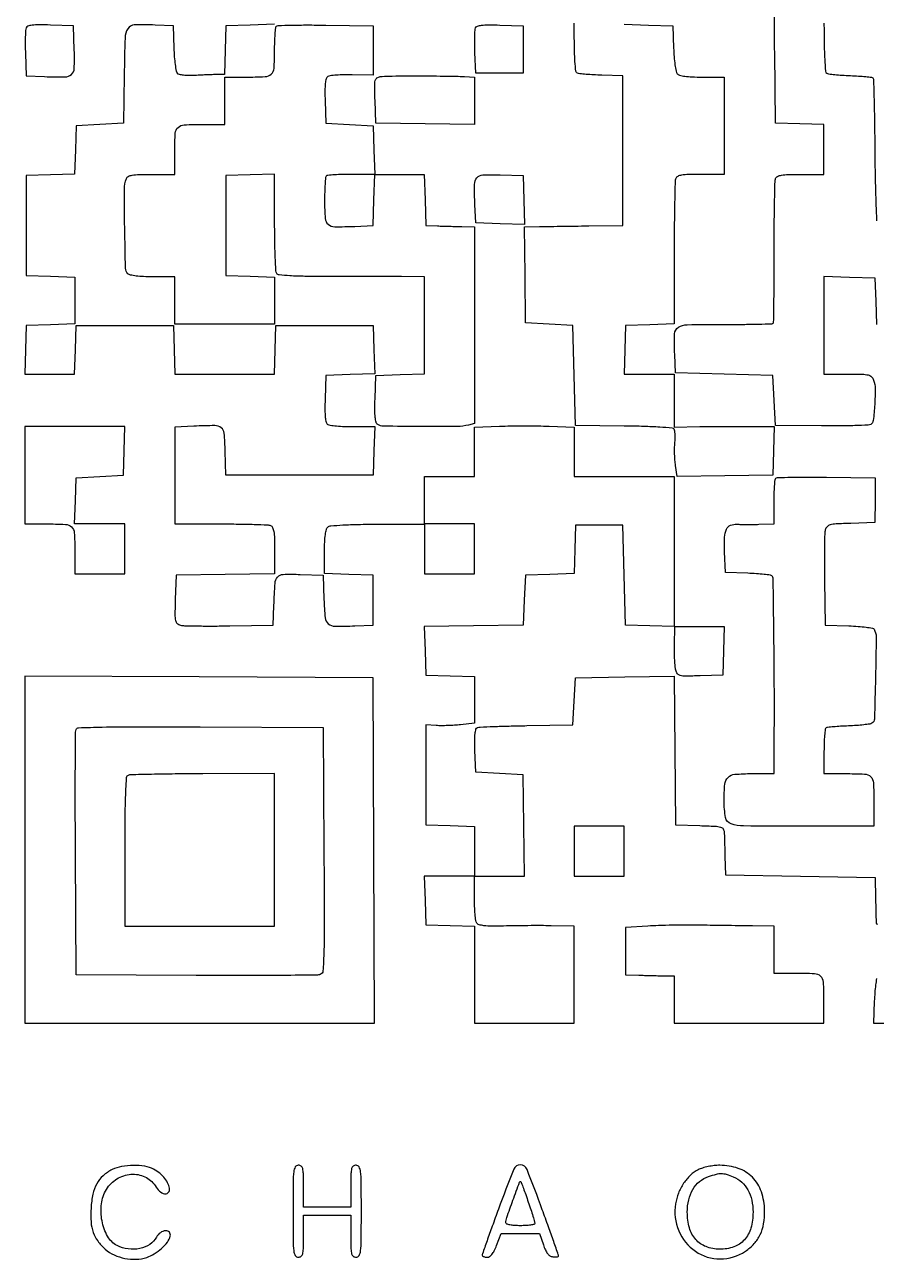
# Model space of a CAD drawing. Extents: x 156 to 936, y 100 to 969.
# Drawn here: x 155.9 to 479.9, y 100.2 to 569.9 of the extents above; entities that cross this region are included whole.
import ezdxf

# ---------------------------------------------------------------- set-up
doc = ezdxf.new("R2010")
doc.units = 0

msp = doc.modelspace()

# ---------------------------------------------------------------- linework, layer by layer
for points in [[(480.078945, 455.925993), (479.789473, 464.712997), (479.5, 473.5), (469.75, 473.786212), (460, 474.072424), (460, 455.536212), (460, 437), (469.024751, 437, -0.005007), (474.557002, 436.944602, -0.051258), (476.827334, 436.665195, -0.137058), (478.053609, 435.999573, -0.114237), (478.860891, 434.75, -0.084968), (479.460263, 431.390889, -0.017981), (479.287613, 425.421002, -0.012177), (478.749721, 419.408363, -0.229835), (477.7633, 417.853711, -0.129139), (476.806954, 417.561314, -0.002661), (471.766247, 417.387133, -0.006053), (465.837498, 417.285667, -0.004014), (459.03198, 417.306239), (441.5, 417.5), (441, 427), (440.5, 436.5), (422, 437), (403.5, 437.5), (403.199088, 444.479083, -0.019547), (403.167531, 452.366633, -0.253399), (404.606496, 454.814472, -0.132308), (407.970451, 455.781499, -0.004321), (422.118491, 455.897394, 0.002275), (429.090632, 455.925987, 0.003658), (435.033759, 456.020895, 0.000759), (440.245895, 456.150195, 0.192081), (440.662589, 456.329256, 0.194773), (440.842005, 456.752825, 0.000364), (440.958881, 464.435831, 0.00253), (441.040554, 473.10177, 0.001555), (441.053364, 483.308231, -0.002138), (441.078264, 493.593389, -0.003266), (441.196292, 502.514447, -0.001168), (441.366074, 510.19609, -0.085702), (441.609057, 511.423601, -0.193183), (442.34719, 512.219001, -0.069257), (443.850783, 512.688679, -0.034383), (446.436255, 512.936955, -0.006749), (451.106989, 513), (460, 513), (460, 522.462474), (460, 531.924948), (450.75, 532.212474), (441.5, 532.5), (441.236333, 559.493192, -0.001712), (441.170118, 569.930257, -0.002665), (441.191788, 578.926321, -0.000769)], [(251, 570.075052), (241.75, 569.787526), (232.5, 569.5), (232.212474, 560.25), (231.924948, 551), (229.212474, 550.964218, 0.00522), (227.790899, 550.93062, 0.001524), (225.604808, 550.849439, 0.001531), (223.144226, 550.743004, 0.00164), (220.740064, 550.623727, -0.016644), (218.3314, 550.576588, -0.027569), (216.303801, 550.716388, -0.030265), (214.755511, 551.005293, -0.159606), (214.03374, 551.459346, -0.13141), (213.647459, 552.298508, -0.010373), (213.279087, 554.746937, -0.013527), (212.975153, 557.730038, -0.009936), (212.793676, 561.049836), (212.5, 569.5), (205.520917, 569.800912, 0.019946), (197.62696, 569.826198, 0.250509), (195.134323, 568.373752, 0.130715), (194.109225, 564.967537, 0.004357), (193.772507, 550.736597), (193.5, 532.5), (184.5, 532), (175.5, 531.5), (175.212964, 522.287036), (174.925929, 513.074071), (165.712964, 512.787036), (156.5, 512.5), (156.5, 493.5), (156.5, 474.5), (165.75, 474.212474), (175, 473.924948), (175, 465), (175, 456.075052), (165.75, 455.787526), (156.5, 455.5), (156.212474, 446.25), (155.924948, 437), (165.424948, 437), (174.924948, 437), (175.212474, 446.25), (175.5, 455.5), (194, 455.5), (212.5, 455.5), (212.787526, 446.25), (213.075052, 437), (232, 437), (250.924948, 437), (251.212474, 446.25), (251.5, 455.5), (270, 455.5), (288.5, 455.5), (288.787023, 446.288016), (289.074046, 437.076031), (279.787023, 436.788016), (270.5, 436.5), (270.208654, 427.58457, 0.007874), (270.136581, 423.325344, 0.025891), (270.278743, 420.518036, 0.03736), (270.608404, 418.675579, 0.190691), (271.208654, 417.849883, 0.110589), (272.107413, 417.52683, 0.009469), (274.555128, 417.266784, 0.012148), (277.519159, 417.080958, 0.009118), (280.787526, 417.015313), (289.075052, 417), (288.787526, 407.75), (288.5, 398.5), (260.5, 398.5), (232.5, 398.5), (232.213926, 407.640319, 0.01399), (231.8069, 414.500116, 0.205492), (230.688048, 416.584758, 0.172296), (228.31466, 417.402029, 0.009277), (220.25, 417.174833), (213, 416.835882), (213, 398.417941), (213, 380), (230.418213, 380, -0.003244), (237.207024, 379.955951, -0.00474), (243.184475, 379.821697, -0.002396), (248.244542, 379.635772, -0.081401), (249.418213, 379.393011, -0.192203), (250.216846, 378.654681, -0.069982), (250.688316, 377.157648, -0.034601), (250.936965, 374.580732, -0.006755), (251, 369.915076), (251, 361.044131), (232.25, 360.772065), (213.5, 360.5), (213.21285, 351.278376, 0.00416), (213.079288, 345.423524, 0.054076), (213.282581, 343.256995, 0.166055), (213.929199, 342.155201, 0.117853), (215.21285, 341.492861, 0.05373), (216.781122, 341.280854, 0.003049), (221.675025, 341.178483, 0.004642), (227.513002, 341.146189, 0.003387), (234, 341.214485), (250.5, 341.5), (250.75303, 349, -0.008062), (251.174048, 357.439007, -0.161069), (252.131127, 359.798383, -0.21244), (254.224343, 360.802761, -0.015449), (260.778718, 360.788514), (269.5, 360.5), (269.787398, 351.259666, 0.015844), (270.223546, 344.321238, 0.194277), (271.421808, 342.009645, 0.177046), (273.942653, 341.065605, 0.012739), (281.520917, 341.199088), (288.5, 341.5), (288.5, 351), (288.5, 360.5), (279.25, 360.787526), (270, 361.075052), (270, 369.415081, -0.010095), (270.075455, 373.152089, -0.023703), (270.320133, 375.932544, -0.028695), (270.705797, 377.910725, -0.158342), (271.27854, 378.816205, -0.15395), (272.427395, 379.284722, -0.006257), (276.951528, 379.598333, -0.009408), (282.787933, 379.819519, -0.004522), (290.27854, 379.894572), (308, 379.911845), (308, 370.455923), (308, 361), (317.5, 361), (327, 361), (327, 370.5), (327, 380), (317.5, 380), (308, 380), (308, 389), (308, 398), (317.5, 398), (327, 398), (327, 407.43138), (327, 416.86276), (336.5, 417.18138, -0.005281), (340.82474, 417.280715, -0.003101), (346, 417.312811, -0.003101), (351.17526, 417.280715, -0.005281), (355.5, 417.18138), (365, 416.86276), (365, 407.43138), (365, 398), (384, 398), (403, 398), (403, 369.462474), (403, 340.924948), (393.75, 341.212474), (384.5, 341.5), (384, 360.5), (383.5, 379.5), (374.5, 379.5), (365.5, 379.5), (365.212964, 370.287036), (364.925929, 361.074071), (355.712964, 360.787036), (346.5, 360.5), (346, 351), (345.5, 341.5), (326.712768, 341.227798), (307.925536, 340.955596), (308.212768, 331.727798), (308.5, 322.5), (317.75, 322.212474), (327, 321.924948), (327, 313.034431), (327, 304.143913), (321.75, 303.587224, -0.01032), (319.447713, 303.391054, -0.007392), (316.867188, 303.263016, -0.007469), (314.404672, 303.214117, -0.015885), (312.5, 303.265268), (308.5, 303.5), (308.5, 284.5), (308.5, 265.5), (317.75, 265.212474), (327, 264.924948), (327, 255.462474), (327, 246), (317.462474, 246), (307.924948, 246), (308.212474, 236.75), (308.5, 227.5), (317.75, 227.212474), (327, 226.924948), (327, 208.462474), (327, 190), (346, 190), (365, 190), (365, 208.5), (365, 227), (356.25, 227.122144, 0.003161), (352.223834, 227.152891, 0.001758), (347.315837, 227.142088, 0.001753), (342.348323, 227.096273, 0.002836), (338.123063, 227.018516, -0.007207), (333.532694, 226.974178, -0.026256), (330.624046, 227.140898, -0.040433), (328.757572, 227.500978, -0.18574), (327.888375, 228.146372, -0.108865), (327.550601, 229.077688, -0.010099), (327.278091, 231.525809, -0.012622), (327.083802, 234.491543, -0.00958), (327.015313, 237.75), (327, 246), (336.521593, 246), (346.043186, 246), (345.771593, 265.25), (345.5, 284.5), (336.5, 285), (327.5, 285.5), (327.209303, 293.765768, -0.008118), (327.134067, 297.742152, -0.029143), (327.275078, 300.276361, -0.045641), (327.606901, 301.871682, -0.233845), (328.209303, 302.510935, -0.077734), (329.190392, 302.7103, -0.001567), (334.261483, 302.924368, -0.00367), (340.200322, 303.112777, -0.002453), (347, 303.245167), (364.5, 303.5), (365, 312.5), (365.5, 321.5), (384.234389, 321.772008), (402.968779, 322.044016), (403.234389, 293.772008), (403.5, 265.5), (412.75, 265.212474, -0.004264), (418.52062, 264.983824, -0.0536), (420.673065, 264.646992, -0.178504), (421.657551, 263.950658, -0.144638), (422.060483, 262.712474, -0.000042), (422.095045, 261.444269, -0.000008), (422.15887, 259.093664, -0.000008), (422.233491, 256.342202, -0.000008), (422.310483, 253.5), (422.5, 246.5), (451, 246), (479.5, 245.5), (479.624366, 237.5, 0.001227), (479.681162, 234.344677, 0.001642), (479.749104, 231.482812, 0.001136), (479.819428, 229.082853, 0.017153), (479.874366, 228.25, 0.296724), (480.347016, 227.661997, 0.042744)], [(384, 570.075052), (393.25, 569.787526), (402.5, 569.5), (402.793676, 561.049836, 0.011302), (402.984907, 557.718637, 0.014976), (403.317974, 554.700081, 0.012295), (403.728174, 552.227989, 0.126595), (404.166121, 551.299836, 0.156365), (405.086773, 550.712511, 0.030268), (407.047251, 550.320981, 0.024242), (409.828796, 550.07522, 0.009913), (413.622445, 550), (422, 550), (422, 531.5), (422, 513), (413.106989, 513, 0.00673), (408.428287, 512.937024, 0.034532), (405.845898, 512.688469, 0.06988), (404.346128, 512.217093, 0.192406), (403.606989, 511.418213, 0.085334), (403.362032, 510.185457, 0.001143), (403.178303, 502.404873, 0.003223), (403.043914, 493.372285, 0.002108), (403, 482.955738), (403, 456.075052), (393.75, 455.787526), (384.5, 455.5), (384.212474, 446.25), (383.924948, 437), (393.462474, 437), (403, 437), (403, 426.920433), (403, 416.840866), (412.75, 417.011535, -0.002071), (417.156524, 417.070418, -0.00126), (422.364148, 417.10531, -0.001263), (427.527858, 417.11385, -0.002234), (431.787526, 417.091103), (441.075052, 417), (440.787526, 407.75), (440.5, 398.5), (422.308688, 398.267237), (404.117376, 398.034474), (403.511939, 402.267237, -0.017805), (403.305945, 404.194762, -0.01059), (403.191268, 406.501159, -0.010593), (403.174388, 408.808084, -0.01796), (403.270482, 410.736709, 0.015348), (403.363894, 412.433154, 0.018584), (403.343413, 414.026813, 0.017439), (403.230821, 415.349965, 0.10888), (403.007638, 415.987642, 0.237964), (402.276621, 416.435817, 0.004147), (397.499057, 416.792177, 0.008805), (391.527767, 417.082299, 0.004358), (383.940406, 417.250933), (365.5, 417.5), (365, 436.5), (364.5, 455.5), (355.5, 456), (346.5, 456.5), (346.276588, 474.75), (346.053177, 493), (351.776588, 493.124356, -0.001646), (354.820884, 493.180473, -0.000447), (359.637498, 493.249091, -0.000452), (365.103129, 493.317126, -0.00047), (370.5, 493.374356), (383.5, 493.5), (383.5, 522), (383.5, 550.5), (375.500425, 550.738782, -0.005109), (372.345277, 550.865239, -0.006814), (369.483412, 551.048373, -0.004939), (367.097166, 551.257488, -0.067382), (366.250425, 551.457397, -0.278031), (365.608065, 552.281618, -0.013496), (365.273342, 555.883292, -0.013231), (365.058025, 561.37089, -0.003189), (365, 570.468615)], [(460, 570.559017, 0.004119), (460.064464, 562.733903, 0.009374), (460.272608, 556.827138, 0.005004), (460.566081, 552.246334, 0.240279), (461.030665, 551.481048, 0.106757), (461.774448, 551.21722, 0.00665), (464.107676, 550.948052, 0.009591), (466.919918, 550.715873, 0.006955), (470.058278, 550.561085, -0.00615), (473.162421, 550.412997, -0.009222), (475.866861, 550.200493, -0.004771), (478.131929, 549.958574, -0.168944), (478.602424, 549.73091, -0.191433), (478.827721, 549.208416, -0.000538), (479.04275, 541.459655, -0.003064), (479.223274, 532.671794, -0.001895), (479.332999, 522.341855, 0.002807), (479.462197, 511.96174, 0.004361), (479.701977, 503.010772, 0.001413), (479.998267, 495.284288, 0.132858)], [(479.973551, 206.98644, 0.008128), (479.633714, 204.599036, 0.012276), (479.341183, 201.70073, 0.008543), (479.147384, 198.417236), (478.794768, 190), (497.897384, 190)]]:
    msp.add_lwpolyline(points, format="xyb")
for points in [[(156.440516, 568.705582, 0.079567), (156.246163, 567.782919, 0.006236), (156.154586, 565.263749, 0.008368), (156.133034, 562.240092, 0.006302), (156.206869, 558.916411), (156.5, 550.5), (163.479083, 550.199088, 0.012183), (171.224292, 550.054051, 0.182581), (173.703073, 551.006436, 0.205359), (174.781971, 553.311888, 0.015937), (174.78715, 560.278376), (174.5, 569.5), (165.733647, 569.789171, 0.007134), (161.346429, 569.871248, 0.030138), (158.721288, 569.72456, 0.052692), (157.127629, 569.365906, 0.223026)], [(288.5, 560.095459), (288.5, 550.690918), (280.5, 550.86316, 0.010182), (277.341681, 550.866835, 0.013491), (274.470153, 550.734133, 0.010831), (272.102809, 550.508981, 0.117243), (271.206902, 550.182048, 0.183151), (270.611628, 549.357301, 0.038873), (270.279608, 547.585001, 0.027005), (270.136336, 544.909049, 0.008578), (270.206902, 540.914347), (270.5, 532.5), (279.5, 532), (288.5, 531.5), (288.787526, 522.25), (289.075052, 513), (298.501314, 513), (307.927576, 513), (308.213788, 503.25), (308.5, 493.5), (313, 493.366274, 0.00043), (315.065665, 493.306666, 0.000242), (317.573438, 493.237674, 0.000241), (320.104954, 493.170478, 0.000395), (322.25, 493.116274), (327, 493), (327, 455.616631), (327, 418.233263), (324.75, 417.630286, -0.063736), (320.482259, 417.052624, -0.003399), (306.762831, 417.04658, -0.001866), (292.418985, 417.191296, -0.138762), (290.208654, 417.849883, -0.190691), (289.608404, 418.675579, -0.03736), (289.278743, 420.518036, -0.025891), (289.136581, 423.325344, -0.007874), (289.208654, 427.58457), (289.5, 436.5), (298.75, 436.787526), (308, 437.075052), (308, 455.537526), (308, 474), (299.25, 474.091325, 0.001631), (294.64293, 474.124384, 0.000466), (287.496075, 474.145701, 0.000469), (279.430725, 474.154678, 0.000498), (271.523871, 474.148192, -0.003378), (262.54563, 474.192546, -0.011738), (256.745732, 474.396616, -0.010316), (252.751539, 474.713927, -0.230081), (251.789184, 475.306867, -0.129884), (251.483927, 476.266469, -0.00249), (251.248954, 481.521478, -0.005851), (251.076102, 487.692794, -0.003865), (251.015313, 494.787526), (251, 513.075052), (241.75, 512.787526), (232.5, 512.5), (232.5, 493.5), (232.5, 474.5), (241.75, 474.212474), (251, 473.924948), (251, 464.962474), (251, 456), (232, 456), (213, 456), (213, 465), (213, 474), (204.7, 474, -0.011084), (201.171507, 474.07823, -0.020332), (198.306878, 474.322289, -0.021091), (196.139671, 474.689458, -0.144849), (195.2, 475.2, -0.192327), (194.300733, 477.295436, -0.00225), (193.980903, 492.616753, -0.003894), (193.854456, 507.347604, -0.09206), (194.606989, 511.418213, -0.192406), (195.346128, 512.217093, -0.06988), (196.845898, 512.688469, -0.034532), (199.428287, 512.937024, -0.00673), (204.106989, 513), (213, 513), (213, 521.893011, -0.014768), (213.199638, 528.650479, -0.195511), (214.252746, 530.85745, -0.175208), (216.599988, 531.829247, -0.01141), (224.081787, 532), (232, 532), (232, 541), (232, 550), (239.918213, 550, 0.011297), (247.389349, 550.168831, 0.173192), (249.740124, 551.130104, 0.19709), (250.797015, 553.315513, 0.015316), (251, 559.940322, -0.007357), (251.049934, 563.334024, -0.010894), (251.202246, 566.305549, -0.006313), (251.414237, 568.775347, -0.173497), (251.688496, 569.355163, -0.19128), (252.321579, 569.628369, -0.001798), (257.480314, 569.761564, -0.0057), (263.465536, 569.826322, -0.003617), (270.438496, 569.77183), (288.5, 569.5)], [(345.5, 560.5), (345.5, 551.5), (336.5, 551.5), (327.5, 551.5), (327.205027, 559.411609, -0.006757), (327.130652, 562.542211, -0.008847), (327.151984, 565.403842, -0.006825), (327.2445, 567.787219, -0.078651), (327.438673, 568.700781, -0.222283), (328.127059, 569.364206, -0.05328), (329.715903, 569.724548, -0.030281), (332.338027, 569.871594, -0.007113), (336.733647, 569.789171), (345.5, 569.5)], [(323.25, 550.193898), (327, 550), (327, 540.977935), (327, 531.955869), (308.25, 532.227935), (289.5, 532.5), (289.212154, 541.17549, -0.004299), (289.076355, 546.7018, -0.058727), (289.279503, 548.699356, -0.187562), (289.927992, 549.668973, -0.117941), (291.212154, 550.17549, -0.033793), (294.285195, 550.401277, -0.001302), (305.702399, 550.437567, -0.002398), (316.758314, 550.390904, -0.010662)], [(270.666667, 512.333333, 0.174651), (270.400823, 511.768035, 0.005892), (270.195833, 509.273305, 0.010497), (270.048334, 506.278272, 0.007054), (270, 502.852385, 0.017196), (270.227681, 496.234048, 0.203824), (271.36783, 493.994587, 0.17452), (273.862632, 493.07774, 0.011994), (281.5, 493.210375), (288.5, 493.5), (288.786212, 503.25), (289.072424, 513), (280.202879, 513, 0.00701), (276.755805, 512.951668, 0.010439), (273.742929, 512.804167, 0.005832), (271.232528, 512.599218, 0.174818)], [(345.788029, 503.211971), (346.076058, 493.923942), (336.788029, 494.211971), (327.5, 494.5), (327.199088, 501.479083, -0.011928), (327.050889, 509.182645, -0.176334), (327.972515, 511.678754, -0.210428), (330.215167, 512.770984, -0.017872), (336.778718, 512.788514), (345.5, 512.5)], [(156, 398.5), (156, 380), (163.918213, 380, -0.01141), (171.400012, 379.829247, -0.175208), (173.747254, 378.85745, -0.195511), (174.800362, 376.650479, -0.014768), (175, 369.893011), (175, 361), (184.5, 361), (194, 361), (194, 370.5), (194, 380), (184.461067, 380), (174.922134, 380), (175.211067, 388.75), (175.5, 397.5), (184.5, 398), (193.5, 398.5), (193.787526, 407.75), (194.075052, 417), (175.037526, 417), (156, 417)], [(479.449252, 389), (479.398505, 380.5), (470.208918, 380.212602, 0.004934), (464.622755, 379.982699, 0.050139), (462.329823, 379.633355, 0.140166), (461.148946, 378.94161, 0.130974), (460.474489, 377.712602, 0.054259), (460.269234, 376.178779, 0.002775), (460.173465, 371.156202, 0.004399), (460.145241, 365.173302, 0.003173), (460.214823, 358.5), (460.5, 341.5), (469.467001, 341.207902, -0.01023), (472.947989, 341.023158, -0.015224), (475.982224, 340.706676, -0.010221), (478.450922, 340.321401, -0.213656), (479.054524, 339.911779, -0.142161), (479.845178, 337.067599, -0.002717), (479.586517, 321.59839, -0.001816), (479.177743, 305.748574, -0.252097), (478.262437, 304.162195, -0.101803), (477.4332, 303.858873, -0.008415), (475.143358, 303.557339, -0.010978), (472.373959, 303.301427, -0.008242), (469.317332, 303.137105, 0.005439), (466.289872, 302.991365, 0.007804), (463.611623, 302.791231, 0.004601), (461.371422, 302.567826, 0.111705), (460.781816, 302.365155, 0.228591), (460.470393, 301.876889, 0.00773), (460.229659, 299.544364, 0.013193), (460.0566, 296.710834, 0.008654), (460, 293.440983), (460, 285), (467.918213, 285, -0.011759), (475.429085, 284.823337, -0.18106), (477.767356, 283.820169, -0.19079), (478.809647, 281.54893, -0.013298), (479, 274.393011), (479, 265), (451.106989, 265, -0.002011), (429.393227, 265.087341, -0.078161), (424.638287, 265.874462, -0.274916), (422.568456, 268.262374, -0.044426), (422, 274.647529, -0.02206), (422.278407, 280.954711, -0.178335), (423.494981, 283.530946, -0.174873), (426.105026, 284.729252, -0.021044), (432.535184, 285), (441, 285), (441.061264, 293.75, 0.002369), (441.112289, 316.285203, 0.002586), (440.944984, 338.170543, 0.000315), (440.66333, 359.116618, 0.195257), (440.20973, 360.19027, 0.163565), (439.610981, 360.487769, 0.006786), (437.205333, 360.785917, 0.01115), (434.301404, 361.04048, 0.007624), (430.994391, 361.205609), (422.5, 361.5), (422.206229, 369.344796, -0.018394), (422.202579, 374.993754, -0.096095), (422.901685, 378.010269, -0.191329), (424.416442, 379.48901, -0.118002), (426.907977, 379.892014, 0.013563), (428.279858, 379.826893, 0.003794), (430.427656, 379.799571, 0.003824), (432.858479, 379.805688, 0.004014), (435.25, 379.8492), (441, 380), (441, 388.333333, -0.007696), (441.04992, 391.576333, -0.011335), (441.202112, 394.420862, -0.006792), (441.414279, 396.779695, -0.1722), (441.68804, 397.354707, -0.191525), (442.322139, 397.627996, -0.001706), (447.626545, 397.76092, -0.005549), (453.77322, 397.825731, -0.003516), (460.93804, 397.771374), (479.5, 397.5)], [(421.787526, 331.75), (421.5, 322.5), (412.867749, 322.212784, -0.004428), (407.30207, 322.076932, -0.061481), (405.306749, 322.291774, -0.179789), (404.276146, 322.975632, -0.096112), (403.619779, 324.378787, -0.039716), (403.387474, 325.76097, -0.008481), (403.216603, 328.192296, -0.008815), (403.115828, 331.024, -0.008291), (403.111891, 333.916002), (403.219723, 341), (412.647387, 341), (422.075052, 341)], [(269.759817, 255.860756, -0.000764), (269.87272, 227.927169, -0.00799), (269.718396, 216.469094, -0.011301), (269.378632, 209.947145, -0.290193), (268.367296, 208.58745, -0.089452), (267.032792, 208.333595, -0.000479), (253.803136, 208.219928, -0.002086), (238.709184, 208.167691, -0.00132), (221.107479, 208.226694), (175.5, 208.5), (175.239372, 254.5, -0.000997), (175.174287, 272.225103, -0.001596), (175.197198, 287.357597, -0.000282), (175.267665, 300.72814, -0.090314), (175.461789, 301.759906, -0.301449), (176.45055, 302.464468, -0.003096), (185.402033, 302.70934, -0.005599), (198.68089, 302.841585, -0.001079), (222.722417, 302.759906), (269.5, 302.5)], [(195.25, 284.337719, 0.286605), (194.579791, 283.416621, 0.006896), (194.265434, 277.906228, 0.008864), (194.055066, 269.647433, 0.001935), (194, 255.416667), (194, 227), (222.5, 227), (251, 227), (251, 256), (251, 285), (223.75, 284.921053, 0.001717), (213.21496, 284.854351, 0.002675), (204.1375, 284.717133, 0.000767), (196.247198, 284.543529, 0.090243)], [(393, 227), (384.5, 226.5), (384.5, 217.5), (384.5, 208.5), (389.5, 208.322748, 0.001267), (391.723852, 208.249553, 0.000837), (394.279688, 208.176195, 0.000842), (396.76447, 208.113227, 0.001634), (398.75, 208.072748), (403, 208), (403, 199), (403, 190), (431.5, 190), (460, 190), (460, 198.893011, 0.014768), (459.800362, 205.650479, 0.195511), (458.747254, 207.85745, 0.175208), (456.400012, 208.829247, 0.01141), (448.918213, 209), (441, 209), (441, 218), (441, 227), (432.75, 227.067112, -0.000782), (428.778847, 227.105632, -0.000348), (423.545312, 227.168233, -0.000345), (418.006198, 227.242168, -0.000466), (413, 227.317112, 0.004602), (407.975841, 227.350763, 0.003337), (402.38125, 227.299402, 0.003371), (397.069451, 227.179359, 0.007355)], [(189.218183, 134.336917, 0.068137), (185.772392, 132.00976, 0.084121), (183.360299, 128.983169, 0.073303), (181.864302, 124.992974, 0.038997), (181.155963, 119.75438, 0.029607), (181.170735, 114.385745, 0.067834), (181.962521, 110.427095, 0.078269), (183.691491, 107.1785, 0.051283), (186.58103, 104.062998, 0.072627), (189.939306, 101.884136, 0.05888), (194.028668, 100.561063, 0.058582), (198.336186, 100.22328, 0.070115), (202.337233, 100.946282, 0.05824), (205.23142, 102.291605, 0.045628), (208.005351, 104.368424, 0.047441), (210.19635, 106.757726, 0.098199), (211.296736, 109.02672, 0.241995), (210.968983, 110.498728, 0.243699), (209.583261, 111.082596, 0.137735), (207.569448, 110.340513, 0.113634), (206.059115, 108.610457, -0.126671), (203.54869, 105.879764, -0.092203), (199.719162, 104.298827, -0.085228), (195.291648, 104.132334, -0.086412), (191.085185, 105.455949, -0.14687), (187.46892, 108.954848, -0.080768), (185.344835, 114.791005, -0.076965), (185.121461, 121.312885, -0.10744), (187.025635, 126.810176, -0.118626), (191.004823, 130.803238, -0.118824), (196.362526, 132.545783, -0.126954), (201.653529, 131.612222, -0.146413), (205.5, 128.252445, 0.063133), (207.211017, 126.171595, 0.124263), (209.068932, 125.134143, 0.251676), (210.400826, 125.447548, 0.214863), (211, 126.777494, 0.107637), (210.563036, 128.783783, 0.058106), (209.246031, 130.95628, 0.05355), (207.302578, 132.968329, 0.054677), (204.988956, 134.505711, 0.080717), (201.645564, 135.599462, 0.041469), (197.237677, 135.918215, 0.041243), (192.768656, 135.50075, 0.070706)], [(258, 118.5, 0.001825), (258.040662, 107.362042, 0.026629), (258.278571, 103.4375, 0.103099), (258.868713, 101.652291, 0.267644), (260, 101, 0.157888), (261.078201, 101.349175, 0.176663), (261.6875, 102.25, 0.055952), (261.948615, 104.198839, 0.005351), (262, 109), (262, 117), (271, 117), (280, 117), (280, 109, 0.005351), (280.051385, 104.198839, 0.055952), (280.3125, 102.25, 0.176663), (280.921799, 101.349175, 0.157888), (282, 101, 0.267644), (283.131287, 101.652291, 0.103099), (283.721429, 103.4375, 0.026629), (283.959338, 107.362042, 0.001825), (284, 118.5, 0.001825), (283.959338, 129.637958, 0.026629), (283.721429, 133.5625, 0.103099), (283.131287, 135.347709, 0.267644), (282, 136, 0.157888), (280.921799, 135.650825, 0.176663), (280.3125, 134.75, 0.055952), (280.051385, 132.801161, 0.005351), (280, 128), (280, 120), (271, 120), (262, 120), (262, 128, 0.005351), (261.948615, 132.801161, 0.055952), (261.6875, 134.75, 0.176663), (261.078201, 135.650825, 0.157888), (260, 136, 0.267644), (258.868713, 135.347709, 0.103099), (258.278571, 133.5625, 0.026629), (258.040662, 129.637958, 0.001825)], [(336.151623, 119.25, 0.001362), (333.792673, 112.775348, 0.002142), (331.80551, 107.2, 0.000529), (330.094077, 102.315921, 0.084652), (329.998633, 101.75, 0.225295), (330.135597, 101.462816, 0.075225), (330.54719, 101.220313, 0.05729), (331.150196, 101.05485, 0.038357), (331.864142, 101, 0.144628), (332.803813, 101.277612, 0.081146), (333.693217, 102.083972, 0.054736), (334.562724, 103.461561, 0.022219), (335.44685, 105.5), (337.165416, 110), (344.499374, 110), (351.833333, 110), (353.244995, 105.75, 0.025202), (354.019049, 103.760708, 0.06096), (354.833118, 102.412584, 0.085072), (355.750654, 101.581423, 0.105441), (356.828328, 101.180449, 0.027359), (357.660731, 101.104162, 0.045781), (358.362071, 101.142642, 0.060913), (358.84992, 101.276601, 0.304176), (359, 101.500474, 0.084256), (358.917307, 101.987712, 0.000381), (357.187363, 106.925355, 0.001804), (355.194748, 112.534054, 0.001137), (352.829319, 119.070025, 0.006076), (347.018945, 134.428754, 0.305556), (344.490907, 136.172725, 0.310612), (341.960191, 134.472631, 0.006205)], [(412.149236, 134.303525, 0.07757), (409.212918, 132.239787, 0.053868), (406.609235, 129.12153, 0.051622), (404.624392, 125.35441, 0.056054), (403.520573, 121.362623, 0.137804), (404.718076, 111.093847, 0.146814), (411.085284, 103.244495, 0.15148), (420.551654, 100.346686, 0.14842), (430.084181, 103.277746, 0.059593), (433.434971, 106.169745, 0.073862), (435.732486, 109.584452, 0.06924), (437.034981, 113.699518, 0.044948), (437.426612, 118.681682, 0.079602), (436.187543, 125.888705, 0.11296), (432.777715, 131.399492, 0.115046), (427.364948, 134.813035, 0.084767), (420.348871, 135.97723, 0.028378), (418.247162, 135.847947, 0.020797), (415.940069, 135.476187, 0.021136), (413.778588, 134.93894, 0.043004)], [(425.510222, 131.560176, -0.084521), (428.681189, 129.552557, -0.081929), (431.049279, 126.589404, -0.074183), (432.504117, 122.755168, -0.053514), (432.996262, 118.20034, -0.067526), (432.173699, 112.105098, -0.115966), (429.728877, 107.628705, -0.125677), (425.709837, 104.937954, -0.087534), (420.29966, 104.035435, -0.090001), (415.112776, 105.026757, -0.12165), (411.215602, 107.753301, -0.111835), (408.822566, 112.181275, -0.067992), (408.006589, 118.102117, -0.055402), (408.530218, 122.864336, -0.078492), (410.096497, 126.821728, -0.087456), (412.642876, 129.796286, -0.089395), (416.034628, 131.693558, -0.017424), (419.048208, 132.615388, -0.069131), (420.96469, 132.854192, -0.073884), (422.809307, 132.553525, -0.021679)], [(347.504374, 121.98714, -0.003187), (348.460545, 119.115972, -0.004594), (349.26691, 116.562771, -0.002479), (349.917393, 114.396935, -0.071826), (350, 113.824848, -0.34926), (349.741764, 113.500254, -0.01947), (348.384375, 113.242299, -0.02313), (346.608541, 113.059435, -0.014091), (344.5, 113, -0.015975), (342.250681, 113.071886, -0.033065), (340.508431, 113.299665, -0.04062), (339.314014, 113.63964, -0.312708), (339, 114.09263, -0.083337), (339.33092, 116.064273, -0.003653), (341.661487, 122.655104, -0.001519), (344.195136, 129.591132, -0.547253), (344.643737, 129.689596, -0.106281), (344.848766, 129.372266, -0.001565), (345.634616, 127.276433, -0.004193), (346.521516, 124.825623, -0.002746)]]:
    msp.add_lwpolyline(points, format="xyb", close=True)
for points in [[(156, 256.007138), (156, 190), (222.50719, 190), (289.014379, 190), (288.75719, 255.75), (288.5, 321.5), (222.25, 321.757138), (156, 322.014276)], [(365, 255.5), (365, 246), (374.5, 246), (384, 246), (384, 255.5), (384, 265), (374.5, 265), (365, 265)]]:
    msp.add_lwpolyline(points, close=True)

doc.saveas('drawing.dxf')
